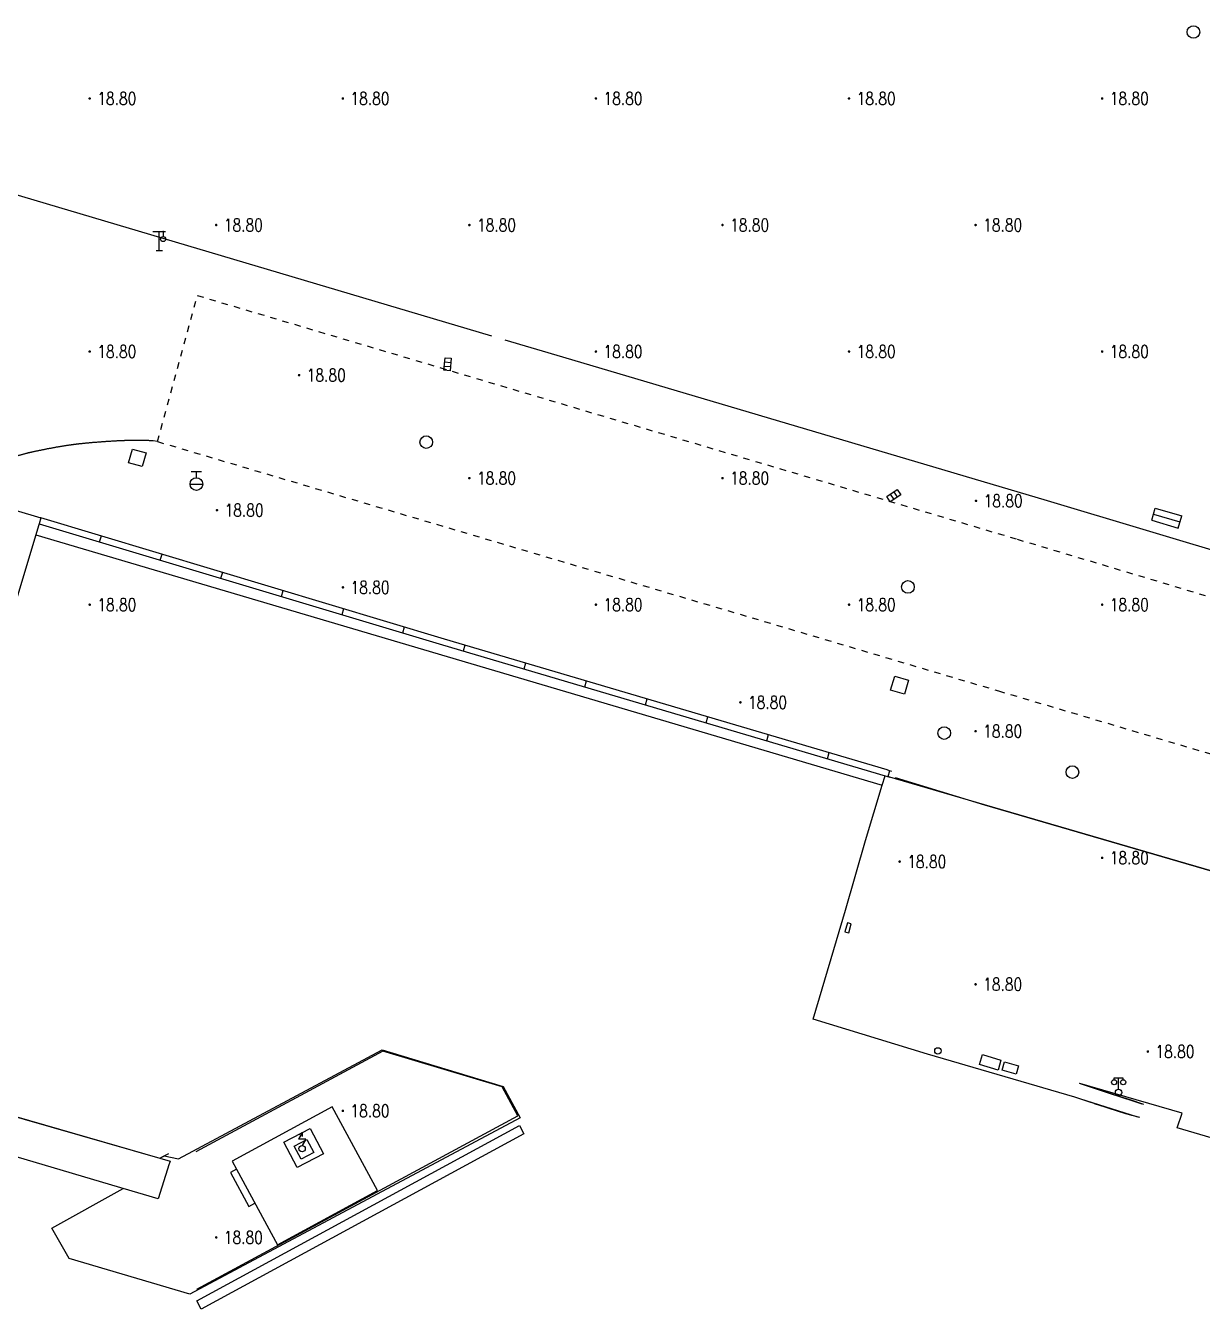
# Model space of a CAD drawing. Extents: x 404846 to 408477, y 3390929 to 3392894.
# Drawn here: x 407416.3 to 407509.3, y 3391208.7 to 3391310.1 of the extents above; entities that cross this region are included whole.
import ezdxf
from ezdxf.enums import TextEntityAlignment as Align

# ---------------------------------------------------------------- set-up
doc = ezdxf.new("R2010")
doc.units = 0
doc.header["$LTSCALE"] = 0.5
doc.header["$PDSIZE"] = 0.2
doc.linetypes.add('X6', pattern=[2, 1, -1])
doc.layers.get('0').update_dxf_attribs({"linetype": 'CONTINUOUS'})
doc.layers.add('ASSIST', color=7, linetype='CONTINUOUS', plot=False)
for name, color, linetype in [('DLDW', 11, 'CONTINUOUS'), ('DLSS', 4, 'CONTINUOUS'), ('DMTZ', 3, 'CONTINUOUS'), ('FZTZ', 7, 'CONTINUOUS'), ('GCD', 1, 'CONTINUOUS'), ('GXYZ', 2, 'CONTINUOUS'), ('JMD', 6, 'CONTINUOUS'), ('SXSS', 5, 'CONTINUOUS'), ('ZBTZ', 3, 'CONTINUOUS')]:
    doc.layers.add(name, color=color, linetype=linetype)
doc.styles.add('HZ', font='rs.shx', dxfattribs={"width": 0.8, "bigfont": 'hztxt.shx'})
doc.linetypes.add('10422', pattern='A,0.75,[150,AAA.SHX,S=0.5,R=0,X=0,Y=0.5],1.5,[177,AAA.SHX,S=1,R=0,X=0,Y=0.4],0.75', length=3)
doc.linetypes.add('1161', pattern='A,0,[149,AAA.SHX,S=0.15,R=0,X=0,Y=0],-1.6', length=1.6)
doc.linetypes.add('444', pattern='A,4.5,[145,AAA.SHX,S=1,R=0,X=0,Y=1],4.5,-0.5,[146,AAA.SHX,S=1,R=0,X=0,Y=0],-0.5', length=10)

# ---------------------------------------------------------------- blocks, each defined once
blk = doc.blocks.new('gc097')
for p, q in [((-0.7, 2), (-0.7, 2.3)), ((-0.7, 2.3), (0.7, 2.3)), ((0, 0.5), (0, 2.3)), ((0.7, 2.3), (0.7, 2))]:
    blk.add_line(p, q)
for centre, radius in [((-0.7, 1.6), 0.4), ((0, 0), 0.5), ((0.73, 1.6), 0.4)]:
    blk.add_circle(centre, radius)
blk = doc.blocks.new('gc063')
for p, q in [((-1, 3), (1, 3)), ((0, 0), (0, 3)), ((0.6, 3), (0.6, 2.2)), ((-0.5, 0), (0.5, 0))]:
    blk.add_line(p, q)
blk.add_circle((0.6, 1.8), 0.4)
blk.add_point((0.6, 3))
blk.add_point((0.6, 3))
blk = doc.blocks.new('GC200')
at = {"linetype": 'Continuous', "const_width": 0.2, "flags": 128}
blk.add_lwpolyline([(-0.1, 0, 1), (0.1, 0, 1)], format="xyb", close=True, dxfattribs=at)
blk = doc.blocks.new('gc170')
at = {"linetype": 'Continuous'}
blk.add_circle((0, 0), 0.5, dxfattribs=at)
blk = doc.blocks.new('gc188')
blk.add_circle((0, 0), 1)
blk = doc.blocks.new('gc041')
for p, q in [((-1, 0.5), (1, 0.5)), ((-1, -0.5), (-1, 0.5)), ((-0.33, 0.5), (-0.33, -0.5)), ((0.33, 0.5), (0.33, -0.5)), ((1, 0.5), (1, -0.5)), ((1, -0.5), (-1, -0.5))]:
    blk.add_line(p, q)
blk = doc.blocks.new('gc133')
for p, q in [((-1, 0), (1, 0)), ((-0.8, 2), (0.8, 2)), ((0, 1), (0, 2))]:
    blk.add_line(p, q)
blk.add_circle((0, 0), 1)
blk = doc.blocks.new('gc132')
at = {"linetype": 'Continuous'}
for points in [[(0, 2.5), (-0.58, 1.5)], [(0, 2.5), (-0.52, 2.2)], [(0, 2.5), (0, 1.9)], [(0.58, 1.5), (-0.58, 1.5)], [(0.58, 1.5), (0, 0.5)]]:
    blk.add_lwpolyline(points, dxfattribs=at)
blk.add_circle((0, 0), 0.5, dxfattribs=at)

msp = doc.modelspace()

# ---------------------------------------------------------------- linework, layer by layer
at = {"layer": 'ASSIST', "linetype": 'Continuous', "flags": 128}
for points, elevation in [([(407505.273, 3391271.045), (407507.37, 3391270.437)], 18.908), ([(407504.644, 3391224.877), (407503.575, 3391225.246), (407502.25, 3391225.652), (407499.581, 3391226.549)], 16.839), ([(407504.343, 3391223.848), (407503.219, 3391224.153), (407501.899, 3391224.557), (407499.206, 3391225.462)], 16.839)]:
    msp.add_lwpolyline(points, dxfattribs=dict(at, elevation=elevation))
at = {"layer": 'ASSIST', "linetype": 'Continuous', "elevation": 19.111, "flags": 128}
msp.add_lwpolyline([(407402.9, 3391227.564), (407402.975, 3391227.542), (407404.1, 3391227.218), (407426.913, 3391220.629), (407427.707, 3391220.399), (407427.659, 3391220.249), (407427.639, 3391220.185), (407426.758, 3391217.432), (407424.016, 3391218.244), (407423.82, 3391218.302), (407403.269, 3391224.388), (407402.108, 3391224.732), (407402.069, 3391224.743), (407402.9, 3391227.564)], close=True, dxfattribs=at)
at = {"layer": 'DLDW', "linetype": 'Continuous'}
for p, q in [((407505.273, 3391271.045), (407505.551, 3391272.005)), ((407505.412, 3391271.525), (407507.509, 3391270.917)), ((407505.551, 3391272.005), (407507.648, 3391271.397)), ((407507.37, 3391270.437), (407507.648, 3391271.397))]:
    msp.add_line(p, q, dxfattribs=at)
at = {"layer": 'DLDW', "linetype": 'Continuous', "elevation": 26.742, "flags": 128}
msp.add_lwpolyline([(407437.528, 3391221.595), (407438.526, 3391222.121), (407439.063, 3391221.101), (407438.065, 3391220.575), (407437.528, 3391221.595)], close=True, dxfattribs=at)
at = {"layer": 'DLSS', "linetype": 'Continuous'}
for p, q in [((407404.1, 3391227.218), (407426.913, 3391220.629)), ((407426.913, 3391220.629), (407427.613, 3391221.016))]:
    msp.add_line(p, q, dxfattribs=at)
at = {"layer": 'DLSS', "linetype": 'X6', "flags": 128}
for points, elevation in [([(407426.723, 3391277.265), (407429.864, 3391288.812)], 19.29), ([(407429.864, 3391288.812), (407494.65, 3391269.552)], 19.246), ([(407426.723, 3391277.265), (407493.17, 3391257.566)], 19.264), ([(407494.65, 3391269.552), (407537.189, 3391256.813), (407568.861, 3391247.448)], 19.265), ([(407493.17, 3391257.566), (407533.832, 3391245.487), (407565.511, 3391236.119)], 19.287)]:
    msp.add_lwpolyline(points, dxfattribs=dict(at, elevation=elevation))
at = {"layer": 'DLSS', "linetype": 'Continuous', "flags": 128}
for points, elevation in [([(407417.357, 3391270.77), (407417.31, 3391270.617), (407417.095, 3391269.901), (407404.376, 3391227.603), (407404.227, 3391227.652)], 19.654), ([(407487.549, 3391228.857), (407478.514, 3391231.618), (407481.073, 3391240.228), (407482.655, 3391245.734), (407483.974, 3391250.112), (407484.2, 3391250.863)], 19.941), ([(407426.913, 3391220.629), (407427.256, 3391220.813), (407428.363, 3391220.586), (407444.47, 3391229.203), (407454.032, 3391226.301), (407455.371, 3391223.838), (407429.28, 3391209.886), (407419.748, 3391212.713), (407418.378, 3391215.101), (407424.016, 3391218.244)], 18.508), ([(407499.206, 3391225.462), (407487.549, 3391228.857)], 18.856), ([(407537.552, 3391214.144), (407507.294, 3391223.048), (407507.675, 3391224.193), (407499.583, 3391226.549), (407499.581, 3391226.549)], 18.828)]:
    msp.add_lwpolyline(points, dxfattribs=dict(at, elevation=elevation))
at = {"layer": 'DMTZ', "linetype": '10422', "flags": 128}
for points, elevation in [([(407492.065, 3391248.554), (407484.387, 3391250.807)], 19.432), ([(407563.201, 3391227.515), (407545.861, 3391232.726), (407517.372, 3391241.176), (407492.065, 3391248.554)], 19.352)]:
    msp.add_lwpolyline(points, dxfattribs=dict(at, elevation=elevation))
at = {"layer": 'DMTZ', "linetype": '10422', "elevation": 26.711, "flags": 128}
msp.add_lwpolyline([(407436.709, 3391221.894), (407438.786, 3391222.983), (407439.831, 3391220.99), (407437.754, 3391219.901), (407436.709, 3391221.894)], close=True, dxfattribs=at)
at = {"layer": 'FZTZ', "linetype": 'Continuous', "flags": 128}
for points, elevation in [([(407424.738, 3391276.674), (407425.814, 3391276.375), (407425.512, 3391275.285), (407424.435, 3391275.584), (407424.738, 3391276.674)], 19.445), ([(407484.971, 3391258.735), (407486.054, 3391258.42), (407485.73, 3391257.306), (407484.646, 3391257.621), (407484.971, 3391258.735)], 19.652), ([(407481.233, 3391239.236), (407481.039, 3391238.521), (407481.332, 3391238.442), (407481.526, 3391239.157), (407481.233, 3391239.236)], 19.737), ([(407491.891, 3391228.831), (407493.365, 3391228.394), (407493.129, 3391227.6), (407491.655, 3391228.037), (407491.891, 3391228.831)], 19.368), ([(407493.634, 3391228.263), (407494.756, 3391227.951), (407494.568, 3391227.276), (407493.446, 3391227.588), (407493.634, 3391228.263)], 19.081), ([(407429.819, 3391209.357), (407455.315, 3391223.232), (407455.675, 3391222.572), (407430.178, 3391208.697), (407429.819, 3391209.357)], 17.494)]:
    msp.add_lwpolyline(points, close=True, dxfattribs=dict(at, elevation=elevation))
at = {"layer": 'JMD', "linetype": 'Continuous'}
for p, q in [((407502.25, 3391225.652), (407499.581, 3391226.549)), ((407504.52, 3391224.92), (407499.89, 3391226.445)), ((407504.048, 3391225.083), (407501.07, 3391226.049)), ((407503.575, 3391225.246), (407502.25, 3391225.652)), ((407501.899, 3391224.557), (407499.206, 3391225.462)), ((407504.184, 3391223.891), (407499.587, 3391225.334)), ((407503.702, 3391224.022), (407500.743, 3391224.946)), ((407504.644, 3391224.877), (407503.575, 3391225.246)), ((407503.219, 3391224.153), (407501.899, 3391224.557)), ((407504.343, 3391223.848), (407503.219, 3391224.153))]:
    msp.add_line(p, q, dxfattribs=at)
at = {"layer": 'JMD', "linetype": '444', "flags": 128}
for points, elevation in [([(407394.017, 3391281.432), (407399.263, 3391298.881), (407401.145, 3391301.071), (407453.105, 3391285.625)], 21.29), ([(407454.161, 3391285.311), (407458.712, 3391283.958), (407497.003, 3391272.601)], 21.218), ([(407497.003, 3391272.601), (407520.476, 3391265.568), (407534.906, 3391261.459), (407552.082, 3391256.326)], 21.341), ([(407485.003, 3391250.725), (407492.065, 3391248.554)], 22.245), ([(407492.065, 3391248.554), (407517.372, 3391241.176), (407545.861, 3391232.726), (407563.201, 3391227.515)], 19.352), ([(407429.827, 3391210.297), (407455.199, 3391223.988), (407453.939, 3391226.284), (407444.526, 3391229.102), (407429.745, 3391221.144)], 19.267)]:
    msp.add_lwpolyline(points, dxfattribs=dict(at, elevation=elevation))
at = {"layer": 'JMD', "linetype": 'Continuous', "elevation": 27.265, "flags": 128}
msp.add_lwpolyline([(407440.529, 3391224.687), (407432.619, 3391220.403), (407432.961, 3391219.773), (407436.2, 3391213.792), (407444.11, 3391218.077), (407440.529, 3391224.687)], close=True, dxfattribs=at)
at = {"layer": 'JMD', "linetype": 'Continuous', "elevation": 23.018, "flags": 128}
msp.add_lwpolyline([(407432.961, 3391219.773), (407432.474, 3391219.509), (407433.933, 3391216.816), (407434.419, 3391217.08)], dxfattribs=at)
at = {"layer": 'SXSS', "linetype": 'Continuous'}
for p, q in [((407422.146, 3391269.335), (407422.29, 3391269.813)), ((407426.936, 3391267.898), (407427.079, 3391268.377)), ((407431.725, 3391266.462), (407431.869, 3391266.941)), ((407436.514, 3391265.026), (407436.658, 3391265.505)), ((407441.304, 3391263.59), (407441.447, 3391264.069)), ((407446.093, 3391262.153), (407446.237, 3391262.632)), ((407450.884, 3391260.723), (407451.026, 3391261.203)), ((407455.678, 3391259.304), (407455.82, 3391259.784)), ((407460.473, 3391257.885), (407460.615, 3391258.365)), ((407465.267, 3391256.466), (407465.409, 3391256.946)), ((407470.062, 3391255.047), (407470.204, 3391255.527)), ((407474.856, 3391253.628), (407474.998, 3391254.108)), ((407479.651, 3391252.209), (407479.792, 3391252.689)), ((407484.445, 3391250.79), (407484.586, 3391251.27))]:
    msp.add_line(p, q, dxfattribs=at)
at = {"layer": 'SXSS', "color": 7, "linetype": 'Continuous', "elevation": 22.557, "flags": 128}
msp.add_lwpolyline([(407417.357, 3391270.77), (407417.363, 3391270.769), (407449.232, 3391261.212), (407484.2, 3391250.863), (407484.387, 3391250.807), (407484.574, 3391250.752)], dxfattribs=at)
at = {"layer": 'SXSS', "linetype": '10422', "elevation": 22.557, "flags": 128}
msp.add_lwpolyline([(407417.439, 3391271.263), (407417.476, 3391271.257), (407449.375, 3391261.691), (407484.343, 3391251.342), (407484.529, 3391251.286), (407484.715, 3391251.232)], dxfattribs=at)
at = {"layer": 'SXSS', "linetype": 'Continuous', "elevation": 15.565, "flags": 128}
msp.add_lwpolyline([(407417.095, 3391269.901), (407483.974, 3391250.112)], dxfattribs=at)
at = {"layer": 'ZBTZ', "linetype": '1161', "elevation": 19.271, "flags": 128}
msp.add_lwpolyline([(407426.723, 3391277.265), (407426.371, 3391277.332), (407426.315, 3391277.333), (407426.258, 3391277.334), (407426.202, 3391277.335), (407426.146, 3391277.336), (407426.09, 3391277.338), (407426.035, 3391277.339), (407425.979, 3391277.34), (407425.924, 3391277.341), (407425.869, 3391277.342), (407425.814, 3391277.343), (407425.76, 3391277.344), (407425.706, 3391277.345), (407425.653, 3391277.346), (407425.6, 3391277.347), (407425.548, 3391277.348), (407425.496, 3391277.349), (407425.445, 3391277.35), (407425.394, 3391277.35), (407425.344, 3391277.351), (407425.295, 3391277.352), (407425.247, 3391277.352), (407425.199, 3391277.353), (407425.152, 3391277.353), (407425.106, 3391277.354), (407425.061, 3391277.354), (407425.017, 3391277.355), (407424.973, 3391277.355), (407424.931, 3391277.355), (407424.89, 3391277.355), (407424.849, 3391277.355), (407424.808, 3391277.355), (407424.766, 3391277.355), (407424.724, 3391277.354), (407424.681, 3391277.354), (407424.637, 3391277.353), (407424.593, 3391277.352), (407424.548, 3391277.352), (407424.503, 3391277.351), (407424.457, 3391277.35), (407424.411, 3391277.349), (407424.364, 3391277.347), (407424.316, 3391277.346), (407424.268, 3391277.345), (407424.22, 3391277.343), (407424.171, 3391277.342), (407424.122, 3391277.34), (407424.072, 3391277.338), (407424.022, 3391277.336), (407423.972, 3391277.334), (407423.921, 3391277.332), (407423.87, 3391277.33), (407423.818, 3391277.328), (407423.767, 3391277.326), (407423.714, 3391277.323), (407423.662, 3391277.321), (407423.609, 3391277.318), (407423.556, 3391277.316), (407423.503, 3391277.313), (407423.449, 3391277.31), (407423.396, 3391277.307), (407423.342, 3391277.304), (407423.287, 3391277.301), (407423.233, 3391277.298), (407423.178, 3391277.295), (407423.124, 3391277.292), (407423.069, 3391277.289), (407423.014, 3391277.285), (407422.959, 3391277.282), (407422.904, 3391277.279), (407422.848, 3391277.275), (407422.793, 3391277.271), (407422.737, 3391277.268), (407422.682, 3391277.264), (407422.626, 3391277.26), (407422.571, 3391277.257), (407422.515, 3391277.253), (407422.46, 3391277.249), (407422.405, 3391277.245), (407422.349, 3391277.241), (407422.294, 3391277.237), (407422.238, 3391277.233), (407422.183, 3391277.229), (407422.128, 3391277.224), (407422.073, 3391277.22), (407422.018, 3391277.216), (407421.964, 3391277.212), (407421.909, 3391277.207), (407421.855, 3391277.203), (407421.801, 3391277.199), (407421.747, 3391277.194), (407421.693, 3391277.19), (407421.639, 3391277.185), (407421.586, 3391277.181), (407421.533, 3391277.176), (407421.48, 3391277.171), (407421.428, 3391277.167), (407421.376, 3391277.162), (407421.324, 3391277.157), (407421.273, 3391277.153), (407421.221, 3391277.148), (407421.171, 3391277.143), (407421.12, 3391277.139), (407421.07, 3391277.134), (407421.021, 3391277.129), (407420.972, 3391277.124), (407420.923, 3391277.12), (407420.875, 3391277.115), (407420.827, 3391277.11), (407420.78, 3391277.105), (407420.733, 3391277.1), (407420.686, 3391277.096), (407420.641, 3391277.091), (407420.595, 3391277.086), (407420.551, 3391277.081), (407420.506, 3391277.076), (407420.463, 3391277.071), (407420.42, 3391277.067), (407420.378, 3391277.062), (407420.336, 3391277.057), (407420.295, 3391277.052), (407420.254, 3391277.047), (407420.214, 3391277.042), (407420.172, 3391277.037), (407420.13, 3391277.032), (407420.087, 3391277.026), (407420.043, 3391277.021), (407419.998, 3391277.015), (407419.953, 3391277.008), (407419.907, 3391277.002), (407419.861, 3391276.995), (407419.814, 3391276.989), (407419.766, 3391276.982), (407419.718, 3391276.975), (407419.669, 3391276.968), (407419.62, 3391276.96), (407419.57, 3391276.953), (407419.52, 3391276.945), (407419.469, 3391276.937), (407419.418, 3391276.929), (407419.366, 3391276.921), (407419.314, 3391276.912), (407419.262, 3391276.904), (407419.209, 3391276.895), (407419.156, 3391276.887), (407419.103, 3391276.878), (407419.049, 3391276.869), (407418.995, 3391276.86), (407418.941, 3391276.85), (407418.887, 3391276.841), (407418.832, 3391276.832), (407418.777, 3391276.822), (407418.723, 3391276.813), (407418.668, 3391276.803), (407418.612, 3391276.793), (407418.557, 3391276.783), (407418.502, 3391276.773), (407418.446, 3391276.763), (407418.391, 3391276.753), (407418.335, 3391276.743), (407418.28, 3391276.733), (407418.224, 3391276.722), (407418.169, 3391276.712), (407418.114, 3391276.702), (407418.059, 3391276.691), (407418.003, 3391276.681), (407417.948, 3391276.67), (407417.894, 3391276.659), (407417.839, 3391276.649), (407417.785, 3391276.638), (407417.73, 3391276.627), (407417.676, 3391276.617), (407417.623, 3391276.606), (407417.569, 3391276.595), (407417.516, 3391276.585), (407417.463, 3391276.574), (407417.411, 3391276.563), (407417.359, 3391276.553), (407417.307, 3391276.542), (407417.256, 3391276.531), (407417.205, 3391276.52), (407417.154, 3391276.51), (407417.104, 3391276.499), (407417.055, 3391276.489), (407417.006, 3391276.478), (407416.958, 3391276.467), (407416.91, 3391276.457), (407416.863, 3391276.447), (407416.816, 3391276.436), (407416.77, 3391276.426), (407416.724, 3391276.416), (407416.68, 3391276.405), (407416.636, 3391276.395), (407416.592, 3391276.385), (407416.55, 3391276.375), (407416.508, 3391276.365), (407416.467, 3391276.355), (407416.427, 3391276.346), (407416.387, 3391276.336), (407416.348, 3391276.326), (407416.308, 3391276.316), (407416.266, 3391276.305), (407416.223, 3391276.294), (407416.178, 3391276.282), (407416.132, 3391276.27), (407416.085, 3391276.257), (407416.037, 3391276.244), (407415.987, 3391276.23), (407415.937, 3391276.216), (407415.886, 3391276.202), (407415.834, 3391276.187), (407415.781, 3391276.172), (407415.728, 3391276.156), (407415.674, 3391276.141), (407415.619, 3391276.125), (407415.564, 3391276.108), (407415.509, 3391276.092), (407415.454, 3391276.075), (407415.399, 3391276.058), (407415.343, 3391276.041), (407415.287, 3391276.024), (407415.232, 3391276.007), (407415.177, 3391275.99), (407415.122, 3391275.972), (407415.067, 3391275.955), (407415.013, 3391275.938), (407414.959, 3391275.92), (407414.906, 3391275.903), (407414.853, 3391275.886), (407414.802, 3391275.869), (407414.751, 3391275.852), (407414.7, 3391275.835), (407414.651, 3391275.818), (407414.603, 3391275.802), (407414.557, 3391275.785), (407414.511, 3391275.769), (407414.467, 3391275.753), (407414.424, 3391275.738), (407414.382, 3391275.722), (407414.339, 3391275.706), (407414.294, 3391275.689), (407414.248, 3391275.671), (407414.2, 3391275.652), (407414.152, 3391275.632), (407414.103, 3391275.612), (407414.053, 3391275.591), (407414.002, 3391275.569), (407413.95, 3391275.547), (407413.897, 3391275.524), (407413.844, 3391275.501), (407413.79, 3391275.477), (407413.735, 3391275.452), (407413.681, 3391275.428), (407413.625, 3391275.402), (407413.57, 3391275.377), (407413.514, 3391275.351), (407413.457, 3391275.325), (407413.401, 3391275.298), (407413.345, 3391275.272), (407413.288, 3391275.245), (407413.232, 3391275.218), (407413.176, 3391275.191), (407413.12, 3391275.164), (407413.064, 3391275.137), (407413.009, 3391275.11), (407412.954, 3391275.083), (407412.899, 3391275.056), (407412.845, 3391275.029), (407412.792, 3391275.003), (407412.739, 3391274.976), (407412.687, 3391274.95), (407412.635, 3391274.924), (407412.585, 3391274.898), (407412.535, 3391274.873), (407412.487, 3391274.848), (407412.439, 3391274.824), (407412.393, 3391274.8), (407412.348, 3391274.776), (407412.304, 3391274.753), (407412.261, 3391274.731), (407412.22, 3391274.709), (407412.18, 3391274.688), (407412.142, 3391274.667), (407412.105, 3391274.648), (407412.07, 3391274.629), (407412.033, 3391274.608), (407411.996, 3391274.587), (407411.957, 3391274.566), (407411.919, 3391274.543), (407411.879, 3391274.52), (407411.839, 3391274.497), (407411.798, 3391274.472), (407411.757, 3391274.447), (407411.715, 3391274.422), (407411.672, 3391274.396), (407411.629, 3391274.369), (407411.585, 3391274.341), (407411.54, 3391274.313), (407411.494, 3391274.284), (407411.448, 3391274.255), (407411.401, 3391274.225), (407411.353, 3391274.194), (407411.304, 3391274.163), (407411.255, 3391274.131), (407411.205, 3391274.099), (407411.154, 3391274.066), (407411.102, 3391274.032), (407411.05, 3391273.998), (407410.997, 3391273.963), (407410.942, 3391273.927), (407410.887, 3391273.891), (407410.832, 3391273.855), (407410.775, 3391273.818), (407410.717, 3391273.78), (407410.659, 3391273.742), (407410.6, 3391273.703), (407410.539, 3391273.664), (407410.478, 3391273.624), (407410.416, 3391273.583), (407410.353, 3391273.542), (407410.289, 3391273.501), (407410.224, 3391273.459), (407410.158, 3391273.416), (407417.502, 3391271.233), (407417.363, 3391270.769)], dxfattribs=at)

# ---------------------------------------------------------------- block references
at = {"layer": 'DLDW', "linetype": 'Continuous', "xscale": 0.5, "yscale": 0.5}
for name, p in [('gc097', (407502.654, 3391225.837, 18.922)), ('gc132', (407438.142, 3391221.397))]:
    msp.add_blockref(name, p, dxfattribs=at)
at = {"layer": 'DLSS', "linetype": 'Continuous', "xscale": 0.5, "yscale": 0.5}
msp.add_blockref('gc063', (407426.853, 3391292.37, 19.402), dxfattribs=at)
at = {"layer": 'GCD', "linetype": 'Continuous'}
ref = msp.add_blockref('GC200', (407421.358, 3391304.379, 18.8), dxfattribs=dict(at, xscale=0.5, yscale=0.5, zscale=0.5))
ref.add_attrib('height', '18.80', dxfattribs={"linetype": 'Continuous', "height": 1, "style": 'HZ', "width": 0.8}).set_placement((407421.958, 3391304.379, 18.8), align=Align.MIDDLE_LEFT)
ref = msp.add_blockref('GC200', (407441.358, 3391304.379, 18.8), dxfattribs=dict(at, xscale=0.5, yscale=0.5, zscale=0.5))
ref.add_attrib('height', '18.80', dxfattribs={"linetype": 'Continuous', "height": 1, "style": 'HZ', "width": 0.8}).set_placement((407441.958, 3391304.379, 18.8), align=Align.MIDDLE_LEFT)
ref = msp.add_blockref('GC200', (407461.358, 3391304.379, 18.8), dxfattribs=dict(at, xscale=0.5, yscale=0.5, zscale=0.5))
ref.add_attrib('height', '18.80', dxfattribs={"linetype": 'Continuous', "height": 1, "style": 'HZ', "width": 0.8}).set_placement((407461.958, 3391304.379, 18.8), align=Align.MIDDLE_LEFT)
ref = msp.add_blockref('GC200', (407481.358, 3391304.379, 18.8), dxfattribs=dict(at, xscale=0.5, yscale=0.5, zscale=0.5))
ref.add_attrib('height', '18.80', dxfattribs={"linetype": 'Continuous', "height": 1, "style": 'HZ', "width": 0.8}).set_placement((407481.958, 3391304.379, 18.8), align=Align.MIDDLE_LEFT)
ref = msp.add_blockref('GC200', (407501.358, 3391304.379, 18.8), dxfattribs=dict(at, xscale=0.5, yscale=0.5, zscale=0.5))
ref.add_attrib('height', '18.80', dxfattribs={"linetype": 'Continuous', "height": 1, "style": 'HZ', "width": 0.8}).set_placement((407501.958, 3391304.379, 18.8), align=Align.MIDDLE_LEFT)
ref = msp.add_blockref('GC200', (407431.358, 3391294.379, 18.8), dxfattribs=dict(at, xscale=0.5, yscale=0.5, zscale=0.5))
ref.add_attrib('height', '18.80', dxfattribs={"linetype": 'Continuous', "height": 1, "style": 'HZ', "width": 0.8}).set_placement((407431.958, 3391294.379, 18.8), align=Align.MIDDLE_LEFT)
ref = msp.add_blockref('GC200', (407451.358, 3391294.379, 18.8), dxfattribs=dict(at, xscale=0.5, yscale=0.5, zscale=0.5))
ref.add_attrib('height', '18.80', dxfattribs={"linetype": 'Continuous', "height": 1, "style": 'HZ', "width": 0.8}).set_placement((407451.958, 3391294.379, 18.8), align=Align.MIDDLE_LEFT)
ref = msp.add_blockref('GC200', (407471.358, 3391294.379, 18.8), dxfattribs=dict(at, xscale=0.5, yscale=0.5, zscale=0.5))
ref.add_attrib('height', '18.80', dxfattribs={"linetype": 'Continuous', "height": 1, "style": 'HZ', "width": 0.8}).set_placement((407471.958, 3391294.379, 18.8), align=Align.MIDDLE_LEFT)
ref = msp.add_blockref('GC200', (407491.358, 3391294.379, 18.8), dxfattribs=dict(at, xscale=0.5, yscale=0.5, zscale=0.5))
ref.add_attrib('height', '18.80', dxfattribs={"linetype": 'Continuous', "height": 1, "style": 'HZ', "width": 0.8}).set_placement((407491.958, 3391294.379, 18.8), align=Align.MIDDLE_LEFT)
ref = msp.add_blockref('GC200', (407421.358, 3391284.379, 18.8), dxfattribs=dict(at, xscale=0.5, yscale=0.5, zscale=0.5))
ref.add_attrib('height', '18.80', dxfattribs={"linetype": 'Continuous', "height": 1, "style": 'HZ', "width": 0.8}).set_placement((407421.958, 3391284.379, 18.8), align=Align.MIDDLE_LEFT)
ref = msp.add_blockref('GC200', (407461.358, 3391284.379, 18.8), dxfattribs=dict(at, xscale=0.5, yscale=0.5, zscale=0.5))
ref.add_attrib('height', '18.80', dxfattribs={"linetype": 'Continuous', "height": 1, "style": 'HZ', "width": 0.8}).set_placement((407461.958, 3391284.379, 18.8), align=Align.MIDDLE_LEFT)
ref = msp.add_blockref('GC200', (407481.358, 3391284.379, 18.8), dxfattribs=dict(at, xscale=0.5, yscale=0.5, zscale=0.5))
ref.add_attrib('height', '18.80', dxfattribs={"linetype": 'Continuous', "height": 1, "style": 'HZ', "width": 0.8}).set_placement((407481.958, 3391284.379, 18.8), align=Align.MIDDLE_LEFT)
ref = msp.add_blockref('GC200', (407501.358, 3391284.379, 18.8), dxfattribs=dict(at, xscale=0.5, yscale=0.5, zscale=0.5))
ref.add_attrib('height', '18.80', dxfattribs={"linetype": 'Continuous', "height": 1, "style": 'HZ', "width": 0.8}).set_placement((407501.958, 3391284.379, 18.8), align=Align.MIDDLE_LEFT)
ref = msp.add_blockref('GC200', (407437.905, 3391282.517, 18.8), dxfattribs=dict(at, xscale=0.5, yscale=0.5, zscale=0.5))
ref.add_attrib('height', '18.80', dxfattribs={"linetype": 'Continuous', "height": 1, "style": 'HZ', "width": 0.8}).set_placement((407438.505, 3391282.517, 18.8), align=Align.MIDDLE_LEFT)
ref = msp.add_blockref('GC200', (407451.358, 3391274.379, 18.8), dxfattribs=dict(at, xscale=0.5, yscale=0.5, zscale=0.5))
ref.add_attrib('height', '18.80', dxfattribs={"linetype": 'Continuous', "height": 1, "style": 'HZ', "width": 0.8}).set_placement((407451.958, 3391274.379, 18.8), align=Align.MIDDLE_LEFT)
ref = msp.add_blockref('GC200', (407471.358, 3391274.379, 18.8), dxfattribs=dict(at, xscale=0.5, yscale=0.5, zscale=0.5))
ref.add_attrib('height', '18.80', dxfattribs={"linetype": 'Continuous', "height": 1, "style": 'HZ', "width": 0.8}).set_placement((407471.958, 3391274.379, 18.8), align=Align.MIDDLE_LEFT)
ref = msp.add_blockref('GC200', (407431.416, 3391271.844, 18.8), dxfattribs=dict(at, xscale=0.5, yscale=0.5, zscale=0.5))
ref.add_attrib('height', '18.80', dxfattribs={"linetype": 'Continuous', "height": 1, "style": 'HZ', "width": 0.8}).set_placement((407432.016, 3391271.844, 18.8), align=Align.MIDDLE_LEFT)
ref = msp.add_blockref('GC200', (407491.391, 3391272.58, 18.8), dxfattribs=dict(at, xscale=0.5, yscale=0.5, zscale=0.5))
ref.add_attrib('height', '18.80', dxfattribs={"linetype": 'Continuous', "height": 1, "style": 'HZ', "width": 0.8}).set_placement((407491.991, 3391272.58, 18.8), align=Align.MIDDLE_LEFT)
ref = msp.add_blockref('GC200', (407441.371, 3391265.748, 18.8), dxfattribs=dict(at, xscale=0.5, yscale=0.5, zscale=0.5))
ref.add_attrib('height', '18.80', dxfattribs={"linetype": 'Continuous', "height": 1, "style": 'HZ', "width": 0.8}).set_placement((407441.971, 3391265.748, 18.8), align=Align.MIDDLE_LEFT)
ref = msp.add_blockref('GC200', (407421.358, 3391264.379, 18.8), dxfattribs=dict(at, xscale=0.5, yscale=0.5, zscale=0.5))
ref.add_attrib('height', '18.80', dxfattribs={"linetype": 'Continuous', "height": 1, "style": 'HZ', "width": 0.8}).set_placement((407421.958, 3391264.379, 18.8), align=Align.MIDDLE_LEFT)
ref = msp.add_blockref('GC200', (407461.358, 3391264.379, 18.8), dxfattribs=dict(at, xscale=0.5, yscale=0.5, zscale=0.5))
ref.add_attrib('height', '18.80', dxfattribs={"linetype": 'Continuous', "height": 1, "style": 'HZ', "width": 0.8}).set_placement((407461.958, 3391264.379, 18.8), align=Align.MIDDLE_LEFT)
ref = msp.add_blockref('GC200', (407481.358, 3391264.379, 18.8), dxfattribs=dict(at, xscale=0.5, yscale=0.5, zscale=0.5))
ref.add_attrib('height', '18.80', dxfattribs={"linetype": 'Continuous', "height": 1, "style": 'HZ', "width": 0.8}).set_placement((407481.958, 3391264.379, 18.8), align=Align.MIDDLE_LEFT)
ref = msp.add_blockref('GC200', (407501.358, 3391264.379, 18.8), dxfattribs=dict(at, xscale=0.5, yscale=0.5, zscale=0.5))
ref.add_attrib('height', '18.80', dxfattribs={"linetype": 'Continuous', "height": 1, "style": 'HZ', "width": 0.8}).set_placement((407501.958, 3391264.379, 18.8), align=Align.MIDDLE_LEFT)
ref = msp.add_blockref('GC200', (407472.773, 3391256.66, 18.8), dxfattribs=dict(at, xscale=0.5, yscale=0.5, zscale=0.5))
ref.add_attrib('height', '18.80', dxfattribs={"linetype": 'Continuous', "height": 1, "style": 'HZ', "width": 0.8}).set_placement((407473.373, 3391256.66, 18.8), align=Align.MIDDLE_LEFT)
ref = msp.add_blockref('GC200', (407491.358, 3391254.379, 18.8), dxfattribs=dict(at, xscale=0.5, yscale=0.5, zscale=0.5))
ref.add_attrib('height', '18.80', dxfattribs={"linetype": 'Continuous', "height": 1, "style": 'HZ', "width": 0.8}).set_placement((407491.958, 3391254.379, 18.8), align=Align.MIDDLE_LEFT)
ref = msp.add_blockref('GC200', (407485.357, 3391244.075, 18.8), dxfattribs=dict(at, xscale=0.5, yscale=0.5, zscale=0.5))
ref.add_attrib('height', '18.80', dxfattribs={"linetype": 'Continuous', "height": 1, "style": 'HZ', "width": 0.8}).set_placement((407485.957, 3391244.075, 18.8), align=Align.MIDDLE_LEFT)
ref = msp.add_blockref('GC200', (407501.358, 3391244.379, 18.8), dxfattribs=dict(at, xscale=0.5, yscale=0.5, zscale=0.5))
ref.add_attrib('height', '18.80', dxfattribs={"linetype": 'Continuous', "height": 1, "style": 'HZ', "width": 0.8}).set_placement((407501.958, 3391244.379, 18.8), align=Align.MIDDLE_LEFT)
ref = msp.add_blockref('GC200', (407491.358, 3391234.379, 18.8), dxfattribs=dict(at, xscale=0.5, yscale=0.5, zscale=0.5))
ref.add_attrib('height', '18.80', dxfattribs={"linetype": 'Continuous', "height": 1, "style": 'HZ', "width": 0.8}).set_placement((407491.958, 3391234.379, 18.8), align=Align.MIDDLE_LEFT)
ref = msp.add_blockref('GC200', (407504.968, 3391229.065, 18.8), dxfattribs=dict(at, xscale=0.5, yscale=0.5, zscale=0.5))
ref.add_attrib('height', '18.80', dxfattribs={"linetype": 'Continuous', "height": 1, "style": 'HZ', "width": 0.8}).set_placement((407505.568, 3391229.065, 18.8), align=Align.MIDDLE_LEFT)
ref = msp.add_blockref('GC200', (407441.358, 3391224.379, 18.8), dxfattribs=dict(at, xscale=0.5, yscale=0.5, zscale=0.5))
ref.add_attrib('height', '18.80', dxfattribs={"linetype": 'Continuous', "height": 1, "style": 'HZ', "width": 0.8}).set_placement((407441.958, 3391224.379, 18.8), align=Align.MIDDLE_LEFT)
ref = msp.add_blockref('GC200', (407431.358, 3391214.379, 18.8), dxfattribs=dict(at, xscale=0.5, yscale=0.5, zscale=0.5))
ref.add_attrib('height', '18.80', dxfattribs={"linetype": 'Continuous', "height": 1, "style": 'HZ', "width": 0.8}).set_placement((407431.958, 3391214.379, 18.8), align=Align.MIDDLE_LEFT)
at = {"layer": 'GXYZ', "linetype": 'Continuous', "xscale": 0.5, "yscale": 0.5}
for name, p in [('gc188', (407508.574, 3391309.632, 18.913)), ('gc188', (407447.948, 3391277.222, 19.209)), ('gc133', (407429.79, 3391273.908, 19.387)), ('gc188', (407486.01, 3391265.778, 19.319)), ('gc188', (407488.876, 3391254.236, 19.462)), ('gc188', (407499.012, 3391251.145, 19.522)), ('gc170', (407488.379, 3391229.12, 18.659))]:
    msp.add_blockref(name, p, dxfattribs=at)
for p, rotation in [((407449.639, 3391283.375, 19.29), 84.98006961356936), ((407484.889, 3391272.987, 19.404), 33.70034694935995)]:
    msp.add_blockref('gc041', p, dxfattribs=dict(at, rotation=rotation))

doc.saveas('drawing.dxf')
